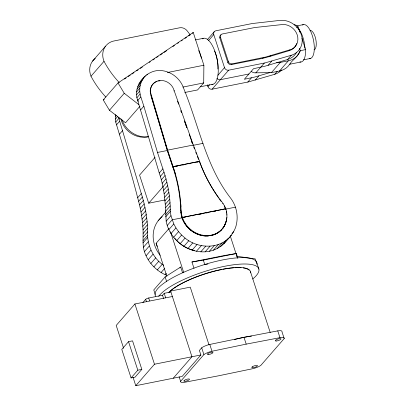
<?xml version="1.0" encoding="UTF-8"?>
<svg xmlns="http://www.w3.org/2000/svg" width="406" height="406" viewBox="0 0 406 406"><rect width="100%" height="100%" fill="white"/><g stroke="black" fill="none" stroke-linecap="round" stroke-linejoin="round"><path stroke-width="0.61" d="M166.663 275.314C156.274 271.167 147.946 262.256 144.404 251.649C141.912 243.392 143.785 234.744 142.785 226.299C142.07 216.647 140.334 207.07 137.659 197.763C131.239 172.271 123.211 147.205 115.72 122.023C115.334 119.562 115.157 117.029 115.634 114.568M136.517 94.842C135.974 83.012 146.196 71.38 158.035 70.527C169.312 69.857 180.198 77.719 183.654 88.376C198.615 124.566 205.654 165.643 230.065 197.397C236.028 204.776 238.434 214.804 236.475 224.092C234.962 232.1 229.085 238.033 223.802 243.808C220.813 246.625 217.266 248.771 213.414 250.177C193.134 257.14 169.896 241.824 166.155 221.184C165.465 204.974 164.699 188.496 159.238 173.002L136.878 97.739L136.517 94.842L139.735 91.147C139.415 85.575 141.4 79.875 145.424 75.952M163.628 265.275C151.529 257.237 146.343 242.357 147.596 228.314C147.073 216.525 144.901 204.822 141.298 193.591L119.679 121.201L118.796 117.167M184.72 92.507L197.595 89.939L203.71 82.92L203.883 65.234L193.231 32.444L118.029 82.946L103.236 99.922L109.447 110.265L125.545 122.769L139.928 106.26M224.538 225.655L222.716 228.334C227.116 222.945 227.964 215.307 225.832 208.801L182.375 217.474L182.071 217.824C185.583 228.654 196.646 236.637 208.1 235.957L208.41 235.607C213.12 235.211 217.743 233.348 221.184 230.055C218.372 233.008 214.546 234.8 210.587 235.632L210.897 235.282M226.365 219.621L226.528 218.484M224.234 226.005L226.502 220.402M299.4 52.379L300.273 50.709L299.496 48.294M298.709 53.526L299.171 52.76M227.751 238.845L223.802 243.808M208.1 235.957A24.096 21.239 41.1 0 1 182.071 217.824L181.249 214.987L180.761 210.491A163.887 140.862 34.2 0 0 172.809 167.023L173.093 166.607L199.62 161.314L200.889 164.892A129.144 111 34.2 0 0 221.965 201.944L224.614 205.979L225.807 208.735L225.523 209.151L225.046 208.05M199.336 161.73L199.62 161.314L193.312 145.018L173.403 88.513A12.672 11.17 41.1 0 0 158.776 80.672A12.672 11.17 41.1 0 0 150.717 93.045L167.622 150.144L174.26 170.195A163.887 140.862 34.2 0 1 181.046 210.075L181.528 214.571L182.355 217.408L182.071 217.824M180.761 210.491L181.046 210.075M180.807 212.125L181.091 211.704M181.249 214.987L181.528 214.571M222.787 203.756L223.072 203.34M224.33 206.395L224.614 205.979M298.4 54.018C296.466 57.845 291.203 61.154 289.757 64.229L300.892 62.006M92.558 61.108L105.575 46.172M105.864 97.085A88.346 77.871 41.1 0 1 90.995 76.226L104.012 61.291A17.443 15.372 41.1 0 1 114.923 40.783L179.604 27.791A7.328 6.455 41.1 0 1 187.196 30.881L190.226 34.886L188.648 35.941M109.447 110.265L124.241 93.284L118.029 82.946M138.893 83.986L142.11 80.292M146.718 75.115L147.525 74.191M137.741 86.493L140.958 82.799M136.954 89.168L140.171 85.473M115.385 116.248L116.192 115.324M136.543 91.969L139.76 88.275M115.36 119.12L117.776 116.349M192.408 33.388L193.231 32.444M115.72 122.023L118.938 118.324M136.878 97.739L140.095 94.045L139.735 91.147M116.461 124.896L119.679 121.201M137.619 100.617L140.836 96.922L140.095 94.045M151.281 95.248L150.976 95.603L167.318 150.494L172.809 167.023M119.476 134.178L122.693 130.483M140.633 109.894L143.851 106.199L140.836 96.922M207.547 39.407L214.17 31.81M208.39 40.742L213.769 34.566A3.456 3.05 41.1 0 1 215.86 30.775L252.182 23.543L279.932 20.396A19.097 16.834 41.1 0 1 301.313 34.703A19.097 16.834 41.1 0 1 291.269 55.282L287.59 59.504L265.027 66.193L253.532 68.71L244.336 79.266L254.592 77.079L270.127 72.527M219.849 37.936L220.463 37.235A2.964 2.614 41.1 0 1 222.255 33.982L254.801 27.527L283.281 24.451A13.9 12.251 41.1 0 1 297.238 34.936A13.9 12.251 41.1 0 1 291.376 49.37L265.686 57.053L231.973 63.879L231.359 64.584A2.964 2.614 41.1 0 1 227.796 62.402L219.849 37.936A2.964 2.614 41.1 0 1 220.981 34.916M173.946 91.015L174.25 90.665M227.796 62.402L228.411 61.697L220.463 37.235M281.754 69.873A19.097 16.834 41.1 0 1 274.71 74.283L248.416 81.921L212.11 89.188A3.456 3.05 41.1 0 1 207.958 86.64L209.613 84.742M217.89 75.242L224.513 67.64L213.769 34.566M212.11 89.188L228.664 70.187L264.976 62.92L291.269 55.282M155.067 157.34L139.573 175.118L148.697 203.208L164.846 199.985M167.318 150.494L167.622 150.144L193.312 145.018L193.002 145.368M137.659 197.763L141.298 193.591M159.238 173.002L162.877 168.83L157.487 152.458L143.851 106.199M231.359 64.584L262.733 58.322L263.342 57.622M138.629 201.295L142.354 197.022M160.289 176.437L164.014 172.164L162.877 168.83M139.507 204.842L143.313 200.473M161.253 179.888L165.059 175.514L164.014 172.164M262.733 58.322L269.838 56.439L270.452 55.739M247.792 82.068L251.471 77.845M251.187 71.334A5.953 5.248 41.1 0 0 255.836 72.826L264.352 63.067M140.288 208.405L144.181 203.934M162.121 183.35L166.013 178.879L165.059 175.514M255.227 80.099L258.906 75.876M268.107 65.32L271.787 61.098M140.978 211.973L144.957 207.405M162.892 186.821L166.871 182.253L166.013 178.879M148.697 203.208L162.968 186.831M141.572 215.55L145.637 210.887M163.572 190.302L167.637 185.638L166.871 182.253M142.07 219.133L146.221 214.373M164.156 193.784L168.307 189.023L167.637 185.638M269.838 56.439L289.173 50.669L289.788 49.963M255.836 72.826L271.441 72.603L280.333 62.402L288.361 60.798A19.762 17.422 41.1 0 0 300.278 50.699L305.622 49.603L301.947 38.291M142.476 222.716L146.708 217.86M164.643 197.275L168.876 192.414L168.307 189.023M274.71 74.283L277.166 71.466M142.785 226.299L147.099 221.346M165.039 200.762L169.353 195.809L168.876 192.414M271.441 72.603L279.47 71.004L288.361 60.798M142.998 229.882L147.398 224.833M165.333 204.248L169.733 199.199L169.353 195.809M143.115 233.455L147.596 228.314M165.531 207.725L170.018 202.584L169.733 199.199M143.135 237.023L147.698 231.785M165.638 211.196L170.2 205.959L170.018 202.584M158.147 220.803L165.963 211.83M143.059 240.575L147.703 235.247M165.643 214.662L170.287 209.329L170.2 205.959M142.988 242.869L147.688 237.48M165.623 216.895L170.322 211.506L170.287 209.329M143.419 247.279L148.22 241.768M166.155 221.184L170.956 215.672L170.322 211.506M144.404 251.649L149.312 246.021M167.247 225.437L172.154 219.803L182.121 217.814L180.863 212.125M166.876 276.359L156.132 243.29L168.901 228.629M146.038 255.795L150.946 250.167M168.886 229.578L173.788 223.95L170.956 215.672M148.19 259.759L153.098 254.131M171.033 233.546L175.94 227.913L173.788 223.95M183.192 220.671L183.497 220.321L182.375 217.474M184.669 223.396L184.974 223.046L183.497 220.321M150.814 263.479L155.721 257.851M173.656 237.261L178.564 231.633L175.94 227.913M186.471 225.949L186.78 225.599L184.974 223.046M153.874 266.884L158.782 261.256M176.717 240.672L181.624 235.038L178.564 231.633M188.572 228.294L188.881 227.939L186.78 225.599M190.937 230.38L191.241 230.029C196.093 233.8 202.239 235.952 208.41 235.607M157.31 269.924L162.217 264.296M180.157 243.712L185.06 238.078C198.179 249.056 220.534 249.568 231.395 235.155M193.515 232.176L193.824 231.826M161.07 272.543L164.75 268.32M183.913 246.33L188.82 240.697M172.372 296.502L134.904 303.982L116.202 325.445L123.637 348.343M196.276 233.658L196.58 233.303M199.163 234.79L199.468 234.44M165.085 274.695L166.313 273.289M187.932 248.482L192.835 242.849M182.548 272.761L180.685 267.041L165.13 276.902L153.783 289.92L155.254 294.452M142.856 302.587L145.698 299.329A2.472 0.655 -18 0 1 148.692 298.004L162.522 295.243L164.207 293.31L170.901 291.975M202.132 235.556L202.437 235.206M225.523 209.151L225.832 208.801M192.134 250.132L197.042 244.498M205.126 235.952L205.436 235.597M226.274 212.064L226.578 211.714M179.878 267.97L180.685 267.041M226.639 215.002L226.944 214.652M196.453 251.248L201.361 245.62M226.614 217.915L226.918 217.565M213.754 234.769L214.063 234.419M216.357 233.653L216.662 233.303M225.401 223.467L225.706 223.112M200.818 251.821L205.72 246.188M218.743 232.191L219.052 231.836M169.358 292.498L170.606 291.066L190.252 287.143L208.953 344.704M205.147 251.827L210.049 246.198M128.535 341.649L121.79 349.393L131.067 377.93L135.081 377.133L141.826 369.389L132.549 340.847L128.535 341.649L137.812 370.191L131.067 377.93M209.369 251.278L214.277 245.65M213.414 250.177L218.316 244.549M217.21 248.548L222.112 242.915M220.691 246.412L225.599 240.783M231.973 233.633L233.607 231.76M133.036 377.265L135.777 385.7L154.483 364.233L200.868 354.976L199.397 350.444L201.696 347.805A7.739 2.055 -18 0 1 209.78 344.45L243.986 337.33L277.76 330.88A7.511 1.994 -18 0 1 281.982 331.778L284.19 338.574L260.891 365.319A7.739 2.055 -18 0 1 252.806 368.678L218.601 375.794L184.826 382.244A7.511 1.994 -18 0 1 180.604 381.346L179.132 376.814M173.245 378.219L191.947 356.757L170.606 291.066M200.868 354.976L182.167 376.438L135.777 385.7M180.604 381.346L203.903 354.6A7.739 2.055 -18 0 1 211.988 351.246L246.193 344.126L279.967 337.675A7.511 1.994 -18 0 1 284.19 338.574M140.385 81.692L143.465 78.591M220.874 230.405L223.021 227.979M290.204 63.864L289.757 64.229M124.51 79.018L126.088 77.957M128.189 76.546L130.296 75.13M131.874 74.075L133.975 72.659M136.604 70.898L138.182 69.837M140.283 68.426L142.384 67.01M149.22 62.422L150.271 61.717M152.9 59.951L154.478 58.89M156.579 57.479L158.157 56.419M160.258 55.008L162.364 53.597M163.938 52.536L166.567 50.77M172.88 46.533L174.453 45.477M177.61 43.356L178.66 42.65M181.289 40.884L182.34 40.179M184.969 38.413L186.547 37.357M103.236 99.922L104.286 99.216M289.173 50.669L290.767 50.075A13.9 12.251 41.1 0 0 296.705 43.483M195.327 39.925L203.299 38.331M296.847 25.913L303.287 24.629M296.487 27.339L298.273 26.979L300.014 32.338M167.353 72.527L203.883 65.234M303.434 59.849L310.458 58.449M182.867 87.082L203.71 82.92M248.934 73.988L220.387 79.688A3.456 3.05 41.1 0 1 216.865 78.307M200.158 86.803L213.038 84.23M157.487 152.458L167.409 150.479L150.408 93.395A12.672 11.17 41.1 0 1 154.376 82.783M193.094 145.348L202.985 143.374M173.113 166.673L199.64 161.38M174.656 166.658L177.742 166.039M182.68 165.054L183.913 164.811M188.846 163.826L190.079 163.577M196.864 162.222L198.098 161.979M182.355 217.408L225.807 208.735M183.933 217.454L185.227 217.195M192.002 215.845L193.297 215.586M198.209 214.607L199.453 214.358M200.122 214.221L201.366 213.972M206.278 212.993L207.522 212.744M214.348 211.384L215.647 211.125M222.473 209.76L223.716 209.511M235.49 207.161L225.579 209.141L224.619 206.928M194.007 268.336L191.947 261.992L224.954 255.404L236.343 253.527L237.814 258.059M191.947 261.992L203.335 260.119L236.343 253.527M205.416 264.524L207.862 264.037M137.812 370.191L141.826 369.389M208.09 235.901L213.779 234.825A24.096 21.239 41.1 0 0 226.254 220.773M276.587 62.453L280.333 62.402M236.779 256.267L255.227 258.916L256.516 262.88M124.241 93.284L138.877 104.652M188.881 227.939L191.241 230.029M181.624 235.038L185.06 238.078M193.774 147.104L194.454 148.855M195.819 152.362L196.499 154.113M197.407 156.447L198.544 159.37M177.523 101.165L178.574 104.149M184.466 120.871L186.78 127.438M189.308 134.604L192.464 143.557M184.837 122.074L186.719 127.448M191.327 140.588L192.373 143.577M167.607 151.068L172.926 167.003A129.144 111 34.2 0 1 174.022 169.977M207.37 84.839L207.958 86.64M256.82 262.794L258.881 269.137M277.76 330.88L279.967 337.675M250.477 271.746L270.213 332.484M230.232 235.845L237.464 258.089M243.986 337.33L246.193 344.126M203.335 260.119L204.807 264.646M209.78 344.45L211.988 351.246M170.49 231.765L183.771 272.649M201.696 347.805L203.903 354.6M165.13 276.902L166.602 281.429M164.207 293.31L165.678 297.837M162.522 295.243L163.628 298.643M148.692 298.004L149.616 300.836M145.698 299.329L146.434 301.592M134.904 303.982L154.483 364.233M305.622 49.603L305.637 49.928A18.92 7.389 78.7 0 1 299.897 61.93M309.981 30.511A9.881 3.862 78.7 0 1 315.756 39.118A9.881 3.862 78.7 0 1 314.082 49.836M214.525 51.044A16.448 6.425 78.7 0 1 215.281 52.831M215.459 53.298A16.448 6.425 78.7 0 1 217.86 69.005M231.973 63.879A2.964 2.614 41.1 0 1 228.411 61.697M296.466 52.572A19.097 16.834 41.1 0 1 287.59 59.504M228.664 70.187A3.456 3.05 41.1 0 1 224.513 67.64M294.117 24.812A18.92 7.389 78.7 0 1 298.273 26.979M289.534 64.513A19.762 17.422 41.1 0 1 279.47 71.004M302.465 25.015A17.291 6.755 78.7 0 1 313.386 39.697A17.291 6.755 78.7 0 1 309.58 58.545M298.628 28.872A17.291 6.755 78.7 0 1 304.901 48.177M202.188 38.854A23.467 9.165 78.7 0 1 217.012 58.779A23.467 9.165 78.7 0 1 211.841 84.362M198.676 50.577A23.467 9.165 78.7 0 1 199.757 53.125M199.96 53.658A23.467 9.165 78.7 0 1 201.422 58.159M119.252 82.545A88.346 77.871 41.1 0 1 104.012 61.291M90.995 76.226A17.443 15.372 41.1 0 1 95.258 58.428M148.672 136.736A23.223 20.467 41.1 0 1 122.089 119.993M138.263 101.429A23.223 20.467 41.1 0 1 137.741 99.754M221.113 201.396A163.887 140.862 34.2 0 1 219.479 199.118M218.834 198.199A163.887 140.862 34.2 0 1 217.565 196.347M217.251 195.885A163.887 140.862 34.2 0 1 200.853 165.247M200.61 164.658A163.887 140.862 34.2 0 1 199.453 161.705M174.23 170.576A129.144 111 34.2 0 1 175.23 173.57M180.807 204.477A129.144 111 34.2 0 1 180.878 206.893M154.782 82.509A12.672 11.17 41.1 0 1 157.01 81.423M158.472 81.027A12.672 11.17 41.1 0 1 159.994 80.824M226.33 212.064A24.096 21.239 41.1 0 1 226.523 213.241M226.614 218.504A24.096 21.239 41.1 0 1 226.365 220.209M148.586 136.629A21.741 19.163 41.1 0 1 120.892 118.74M234.353 339.604A44.467 11.81 -18 0 1 249.106 336.422M249.726 336.325A44.467 11.81 -18 0 1 251.553 336.072M168.744 292.381A44.467 11.81 -18 0 1 216.733 270.513A44.467 11.81 -18 0 1 250.543 272.807M170.231 291.138A44.244 11.749 -18 0 1 179.797 284.606M180.315 284.317A44.244 11.749 -18 0 1 216.434 270.711M217.037 270.569A44.244 11.749 -18 0 1 221.767 269.538M222.919 269.31A44.244 11.749 -18 0 1 226.863 268.63M227.477 268.539A44.244 11.749 -18 0 1 233.562 267.833M234.805 267.747A44.244 11.749 -18 0 1 241.073 267.721M243.245 267.94A44.244 11.749 -18 0 1 245.985 268.513M246.574 268.701A44.244 11.749 -18 0 1 249.101 270.102M157.315 246.376A30.384 26.786 41.1 0 1 156.132 243.29M194.611 250.517A30.384 26.786 41.1 0 1 174.869 238.403M160.152 255.293A30.384 26.786 41.1 0 1 162.233 216.637M158.716 296.37A53.364 14.169 -18 0 1 226.741 265.874A53.364 14.169 -18 0 1 252.755 278.993M155.605 296.253A53.364 14.169 -18 0 1 203.117 264.986A53.364 14.169 -18 0 1 256.881 264.23M252.217 366.867L251.923 367.156A2.964 0.787 -18 0 0 253.187 367.709L253.867 367.592A2.964 0.787 -18 0 0 257.069 366.263L257.363 365.979A2.964 0.787 -18 0 0 256.1 365.42L255.425 365.537A2.964 0.787 -18 0 0 252.217 366.867M184.248 380.432L183.954 380.716A2.964 0.787 -18 0 0 185.197 381.28L185.872 381.163A2.964 0.787 -18 0 0 189.084 379.838L189.384 379.549A2.964 0.787 -18 0 0 188.14 378.991L187.46 379.102A2.964 0.787 -18 0 0 184.248 380.432M181.523 112.513L180.888 110.721L181.482 112.518M276.506 340.974A3.035 0.807 -18 0 0 281.018 338.98A3.035 0.807 -18 0 0 276.851 339.411A3.035 0.807 -18 0 0 276.506 340.974M208.567 354.514A2.964 0.787 -18 0 0 212.972 352.565A2.964 0.787 -18 0 0 208.907 352.987A2.964 0.787 -18 0 0 208.567 354.514"/></g></svg>
